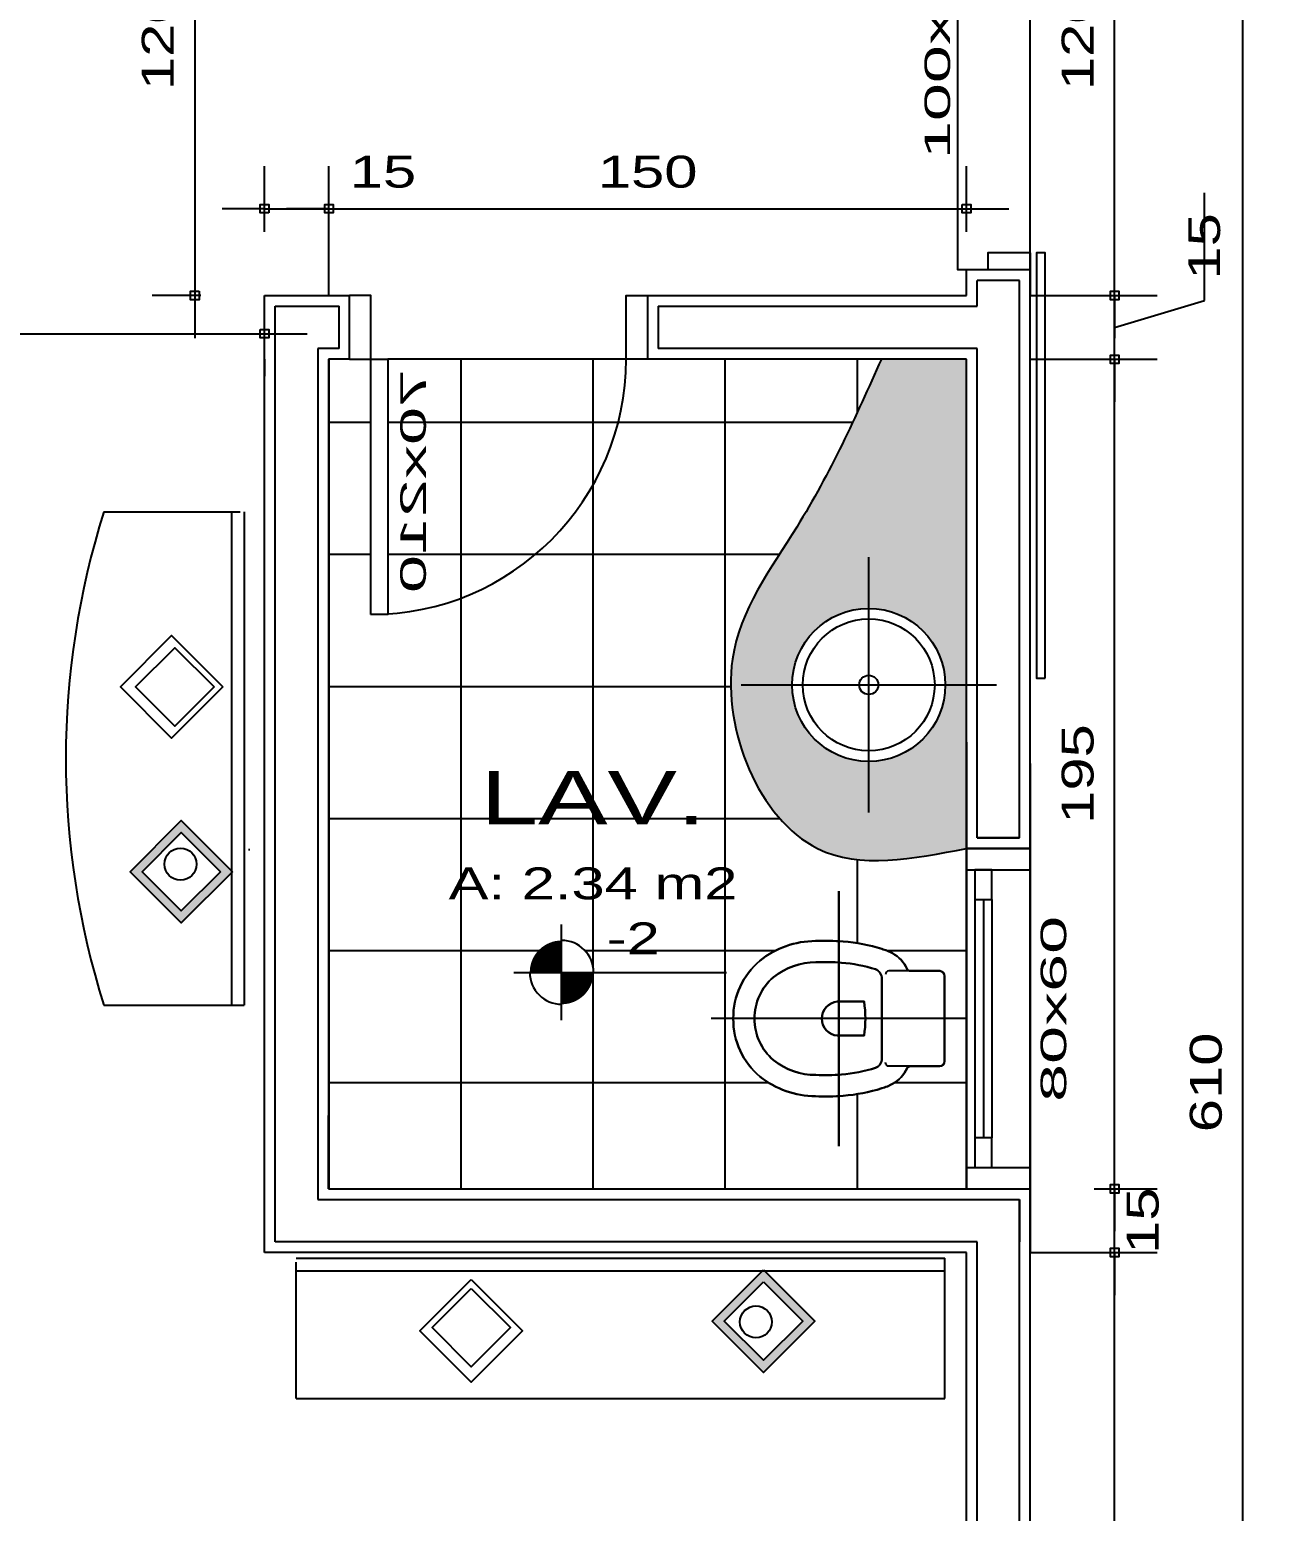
# Model space of a CAD drawing. Extents: x 2280 to 14192, y 1386 to 4696.
# Drawn here: x 4654.3 to 4949.6, y 2355.6 to 2703.9 of the extents above; entities that cross this region are included whole.
import ezdxf
from ezdxf.enums import TextEntityAlignment as Align

# ---------------------------------------------------------------- set-up
doc = ezdxf.new("R2010")
doc.units = 0
doc.header["$LTSCALE"] = 35
doc.layers.get('0').update_dxf_attribs({"linetype": 'CONTINUOUS'})
doc.layers.get('DEFPOINTS').update_dxf_attribs({"linetype": 'CONTINUOUS'})
for name, color, linetype in [('COTA', 13, 'CONTINUOUS'), ('EQUIP', 7, 'CONTINUOUS'), ('EQUIP_I', 13, 'CONTINUOUS'), ('ESPECARQ', 2, 'CONTINUOUS'), ('ESQUADRIA', 2, 'CONTINUOUS'), ('HACHURA', 51, 'CONTINUOUS'), ('LINVISTA', 60, 'CONTINUOUS'), ('MOBIL', 7, 'CONTINUOUS'), ('MOBIL_I', 13, 'CONTINUOUS'), ('PAREDE', 5, 'CONTINUOUS'), ('REG60-100', 7, 'CONTINUOUS'), ('UNIDADE', 4, 'CONTINUOUS'), ('VIDRO', 1, 'CONTINUOUS')]:
    doc.layers.add(name, color=color, linetype=linetype)
doc.styles.add('REGUA100', font='arial.ttf', dxfattribs={"width": 1.4})
doc.styles.add('REGUA60', font='romnswin.shx', dxfattribs={"width": 1.4})
doc.styles.get("Standard").update_dxf_attribs({"font": 'ISOCP'})
doc.dimstyles.new('ISO-25', dxfattribs={"dimtxt": 2.5, "dimasz": 2.5, "dimexe": 1.25, "dimexo": 0.625, "dimtad": 1, "dimdec": 4, "dimdsep": 46, "dimlunit": 6, "dimtxsty": 'Standard', "dimcen": 2.5, "dimadec": 0, "dimazin": 0, "dimtfac": 1, "dimtdec": 4, "dimtmove": 0, "dimatfit": 3, "dimfxl": 1, "dimtolj": 1, "dimtzin": 0, "dimarcsym": 0})

# ---------------------------------------------------------------- blocks, each defined once
blk = doc.blocks.new('A$C64CB144D')
at = {"layer": 'HACHURA', "ltscale": 0.35}
h = blk.add_hatch(dxfattribs=at)
h.set_pattern_fill('AR-SAND,_O', color=256, scale=0.5, angle=584.9999999999999)
h.set_pattern_definition([(277.4999999999998, (3489.750355496617, -17570.71789498256), (-17.86906743565246, -16.73767445615145), [0, -19.30399999999999, 0, -21.58999999999999, 0, -20.63749999999999]), (307.5000000000001, (3489.750355496617, -17570.71789498256), (-9.450546386424497, -41.23664256723671), [0, -10.414, 0, -17.399, 0, -6.6675]), (347.5, (3478.704640467702, -17559.67217995365), (27.9149912916269, -28.01661559482861), [0, -6.349999999999995, 0, -22.85999999999998, 0, -29.84499999999998]), (357.5000000000002, (3478.704640467702, -17559.67217995365), (19.11405545806999, -34.87753907812053), [0, -3.175, 0, -14.986, 0, -17.145])])
h.paths.add_polyline_path([(38.22612692940379, 41.20077032024437), (26.17868007546508, 53.24821717418354), (14.13123322152546, 41.20077032024437), (26.17868007546508, 29.15332346630385)])
h.paths.add_polyline_path([(26.17868007546508, 31.98175059104733), (16.95966034626849, 41.20077032023983), (26.17868007546508, 50.41979004943323), (35.39769980465439, 41.20077032024756)], flags=16)
h.paths.add_polyline_path([(24.13444540361593, 37.20483851691142, -1), (24.13444540361593, 44.70567825252556, -1)], flags=0)
h = blk.add_hatch(dxfattribs=at)
h.set_pattern_fill('DOTS,_O', color=256, scale=0.2, angle=584.9999999999999)
h.set_pattern_definition([(315, (3573.726692819326, -17593.67464123206), (-0.1122532015133644, -0.3367596045400933), [0, -0.3175])])
h.paths.add_polyline_path([(122.2024642521135, 18.24402407074285), (110.1550173981739, 30.29147092468247), (98.10757054423516, 18.24402407074285), (110.1550173981743, 6.196577216803689)])
h.paths.add_polyline_path([(110.1550173981743, 9.025004341546719), (100.9359976689773, 18.24402407073921), (110.1550173981743, 27.46304379993262), (119.3740371273636, 18.24402407074649)], flags=16)
h.paths.add_polyline_path([(108.1107827263252, 14.24809226741036, -1), (108.1107827263252, 21.74893200302449, -1)], flags=0)
at = {"layer": 'LINVISTA'}
for p, q in [((1.30244848151051e-06, 33.00000591716616), (152.5483818415835, 33.00000591716616)), ((1.30244848151051e-06, 5.917166163271759e-06), (1.30244848151051e-06, 32.01083610115074)), ((152.5483818415835, 5.917166163271759e-06), (152.5483818415835, 33.00000591716616)), ((1.30244848151051e-06, 30.00000591716616), (152.5483818415835, 30.00000591716616)), ((1.30244848151051e-06, 5.917166163271759e-06), (152.5483818415835, 5.917166163271759e-06))]:
    blk.add_line(p, q, dxfattribs=at)
at = {"layer": 'MOBIL', "ltscale": 0.35}
for points in [[(41.18030711967162, 27.96185176992412), (53.22775397361124, 15.91440491598451), (41.18030711967162, 3.866958062044887), (29.13286026573201, 15.91440491598451)], [(109.8890611225859, 30.2308421665216), (121.9365079765255, 18.18339531258198), (109.8890611225859, 6.13594845864236), (97.84161426864625, 18.18339531258198)], [(41.18030711967162, 25.88757368218512), (50.39932684886094, 16.66855395299945), (41.18030711967162, 7.449534223799219), (31.96128739047504, 16.66855395299217)], [(109.8890611225859, 27.40241504177129), (119.1080808517752, 18.18339531258562), (109.8890611225859, 8.96437558338539), (100.6700413933893, 18.18339531257834)]]:
    blk.add_lwpolyline(points, close=True, dxfattribs=at)
blk.add_circle((108.1107827263253, 17.99851213521742), 3.750419867807068, dxfattribs=at)
blk = doc.blocks.new('NIVELPB')
at = {"linetype": 'ByBlock'}
for p, q in [((0, -2.25), (0, 2.25)), ((-2.25, 0), (7.75, 0))]:
    blk.add_line(p, q, dxfattribs=at)
at = {"linetype": 'ByBlock', "const_width": 1.5}
for points in [[(-0.75, 0, -0.4142135623730948), (0, 0.75, -0.6180339887498949)], [(0, -0.75, 0.4142135623730948), (0.75, 0, 0.6180339887498949)]]:
    blk.add_lwpolyline(points, format="xyb", dxfattribs=at)
at = {"linetype": 'ByBlock'}
for start, end in [(0, 90), (180, 270)]:
    blk.add_arc((0, 0), 1.5, start, end, dxfattribs=at)
at = {"color": 0, "linetype": 'ByBlock', "style": 'REGUA60', "width": 1.4}
blk.add_attdef('COTAPISO', (2.117005930394953, 0.8501783098363376), '', height=1.5, dxfattribs=at)
blk = doc.blocks.new('INDUNI1')
at = {"color": 0, "style": 'REGUA100', "width": 1.4, "flags": 8}
for tag, p in [('NOME1', (0, 0)), ('NOME2', (0, -4.285714285714286))]:
    blk.add_attdef(tag, text='', height=2.5, dxfattribs=at).set_placement(p, align=Align.CENTER)
at = {"layer": 'ESPECARQ', "style": 'REGUA60', "width": 1.4}
blk.add_attdef('AREA', text='', height=1.5, dxfattribs=at).set_placement((0, -7.813484562066813), align=Align.CENTER)
at = {"layer": 'ESPECARQ', "style": 'REGUA60', "width": 1.4, "flags": 8}
for tag, p in [('PISO', (0, -10.31348456206681)), ('REVPAR', (0, -12.81348456206681)), ('PEDIR', (0, -15.31348456206681))]:
    blk.add_attdef(tag, text='', height=1.5, dxfattribs=at).set_placement(p, align=Align.CENTER)
blk = doc.blocks.new('SAP31S_2')
at = {"layer": 'EQUIP', "color": 0, "linetype": 'ByBlock'}
blk.add_lwpolyline([(-5.551115123125783e-15, -7.349840045627332), (-10.00000000000001, -7.349840045627332, 0.41117721304911), (-11.20000000000001, -8.44984004562761), (-11.20000000000001, -15.34984004562716, -0.2936074694315225), (-11.65000000000001, -16.14984004562743, 0.1687212081415826), (-15.35, -19.54984004562732, 0.0654932933984495), (-16.37710442207548, -22.07360383804158, 0.05421717045385983), (-18.13271830678116, -31.1344864484667, 0.03269148500279687), (-18.24989292169073, -37.67373150498869, 0.1704873002232408), (-13.60567764018377, -50.73380623289339, 0.2227637398175981), (-5.551115123125783e-15, -57.00000000000003, 0.2227637398175981), (13.60567764018376, -50.73380623289339, 0.1704873002232408), (18.24989292169072, -37.67373150498869, 0.03269148500279687), (18.13271830678115, -31.1344864484667, 0.05421717045385983), (16.37710442207547, -22.07360383804158, 0.0654932933984495), (15.34999999999999, -19.54984004562732, 0.1687212081415826), (11.64999999999999, -16.14984004562743, -0.2936074694315225), (11.19999999999999, -15.34984004562716), (11.19999999999999, -8.44984004562761, 0.41117721304911), (9.999999999999995, -7.349840045627332)], format="xyb", close=True, dxfattribs=at)
at = {"layer": 'EQUIP_I'}
for points in [[(-11.20000000000001, -15.34984004562716), (-11.20000000000001, -20.39984004562712, 0.4484464043457834), (-10.35000000000001, -21.19984004562738)], [(11.19999999999999, -15.34984004562716), (11.19999999999999, -20.39984004562712, -0.4484464043457834), (10.34999999999999, -21.19984004562738)], [(-0.04724314729801921, -56.99961684914925, 0.000669379559565337), (-5.551115123125783e-15, -57.00000000000003, 0.1704873002232408)]]:
    blk.add_lwpolyline(points, format="xyb", dxfattribs=at)
for points in [[(0, -51.99984004562737, -0.222370594778987), (-9.75, -47.54984004562743, -0.1712927295533246), (-13.25, -37.54984004562729, -0.03332408691347412), (-13.15000000000001, -31.54984004562706, -0.05422079125174813), (-11.6, -23.54984004562723, -0.3149459038815932), (-9.350000000000005, -22.04984004562718), (0, -22.04984004562718), (9.349999999999994, -22.04984004562718, -0.3149459038815932), (11.59999999999999, -23.54984004562723, -0.05422079125174813), (13.15, -31.54984004562706, -0.03332408691347412), (13.24999999999999, -37.54984004562729, -0.1712927295533246), (9.74999999999999, -47.54984004562743, -0.222370594778987)], [(3.999999999999995, -32.54984004562758), (3.999999999999995, -26.24984004562734, 0.0749999999999985), (-4.000000000000005, -26.24984004562734), (-4.000000000000005, -32.54984004562758, 0.9124999999999998)]]:
    blk.add_lwpolyline(points, format="xyb", close=True, dxfattribs=at)
blk = doc.blocks.new('A$C3E6C4F49')
at = {"layer": 'ESPECARQ', "color": 1, "ltscale": 0.35}
blk.add_line((-2.593341287138173e-05, 29.99999677793858), (59.99997406658713, 29.99999677793858), dxfattribs=at)
blk.add_lwpolyline([(29.99997406658713, -3.222061423002742e-06), (29.99997406658713, 59.99999677793858)], dxfattribs=at)
blk = doc.blocks.new('A$C198B71F5')
at = {"layer": 'EQUIP', "ltscale": 0.35, "rotation": 89.99999999999999}
blk.add_blockref('SAP31S_2', (-2.183042138511155, 29.99998266092734), dxfattribs=at)
at = {"layer": 'ESPECARQ', "ltscale": 0.35, "rotation": 270}
blk.add_blockref('A$C3E6C4F49', (2.030726045632036e-05, 59.99995672751356), dxfattribs=at)
blk = doc.blocks.new('SAL41S_2')
at = {"layer": 'EQUIP_I'}
for radius in [18, 15.5, 2.25]:
    blk.add_circle((-2.663776317579637e-15, -26.5), radius, dxfattribs=at)
blk = doc.blocks.new('A$C49417C05')
at = {"layer": 'EQUIP', "ltscale": 0.35, "rotation": 180}
blk.add_blockref('SAL41S_2', (30.00002540930564, 3.500005427471478), dxfattribs=at)
at = {"layer": 'ESPECARQ', "ltscale": 0.35}
blk.add_blockref('A$C3E6C4F49', (5.134271759743569e-05, 8.649534720461816e-06), dxfattribs=at)
blk = doc.blocks.new('COTAPT')
at = {"color": 0, "linetype": 'ByBlock'}
blk.add_line((0, 0), (200, 0), dxfattribs=at)
at = {"color": 6, "linetype": 'ByBlock'}
blk.add_lwpolyline([(-20, 20), (20, 20), (20, -20), (-20, -20)], close=True, dxfattribs=at)
blk = doc.blocks.new('*D153')
at = {"color": 0, "linetype": 'ByBlock'}
for p, q in [((4239.629370103742, 2632.467278564759), (4709.52937010374, 2632.467278564759)), ((4709.57937010374, 2626.4481651772), (4709.57937010374, 2622.467278564759))]:
    blk.add_line(p, q, dxfattribs=at)
at = {"layer": 'DEFPOINTS', "color": 0, "linetype": 'ByBlock'}
for p in [(4709.57937010374, 2641.4481651772), (4709.57937010374, 2632.467278564759), (4239.579370103742, 2611.4481651772)]:
    blk.add_point(p, dxfattribs=at)
at = {"color": 0, "linetype": 'ByBlock', "xscale": 0.05, "yscale": 0.05, "zscale": 0.05, "rotation": 180}
blk.add_blockref('COTAPT', (4239.579370103742, 2632.467278564759), dxfattribs=at)
at = {"color": 0, "linetype": 'ByBlock', "xscale": 0.05, "yscale": 0.05, "zscale": 0.05}
blk.add_blockref('COTAPT', (4709.57937010374, 2632.467278564759), dxfattribs=at)
at = {"color": 2, "linetype": 'ByBlock', "insert": (4474.579370103741, 2641.117278564759), "char_height": 7.5, "attachment_point": 5, "style": 'REGUA60'}
blk.add_mtext('\\A1;470', dxfattribs=at)
blk = doc.blocks.new('*D160')
at = {"color": 0, "linetype": 'ByBlock'}
for p, q in [((4889.57937010374, 2416.4481651772), (4919.40867183758, 2416.4481651772)), ((4909.40867183758, 2266.4981651772), (4909.40867183758, 2416.3981651772))]:
    blk.add_line(p, q, dxfattribs=at)
at = {"layer": 'DEFPOINTS', "color": 0, "linetype": 'ByBlock'}
for p in [(4874.57937010374, 2416.4481651772), (4909.40867183758, 2416.4481651772), (4874.57937010374, 2266.4481651772)]:
    blk.add_point(p, dxfattribs=at)
at = {"color": 0, "linetype": 'ByBlock', "xscale": 0.05, "yscale": 0.05, "zscale": 0.05}
for p, rotation in [((4909.40867183758, 2416.4481651772), 90), ((4909.40867183758, 2266.4481651772), 270)]:
    blk.add_blockref('COTAPT', p, dxfattribs=dict(at, rotation=rotation))
at = {"color": 2, "linetype": 'ByBlock', "insert": (4900.758671837581, 2341.4481651772), "char_height": 7.5, "attachment_point": 5, "rotation": 90, "style": 'REGUA60'}
blk.add_mtext('\\A1;150', dxfattribs=at)
blk = doc.blocks.new('*D161')
at = {"color": 0, "linetype": 'ByBlock'}
for p, q in [((4904.579370103741, 2431.448165177199), (4919.40867183758, 2431.448165177199)), ((4909.40867183758, 2416.4981651772), (4909.40867183758, 2431.398165177199))]:
    blk.add_line(p, q, dxfattribs=at)
at = {"layer": 'DEFPOINTS', "color": 0, "linetype": 'ByBlock'}
for p in [(4889.579370103741, 2431.448165177199), (4909.40867183758, 2431.448165177199), (4874.57937010374, 2416.4481651772)]:
    blk.add_point(p, dxfattribs=at)
at = {"color": 0, "linetype": 'ByBlock', "xscale": 0.05, "yscale": 0.05, "zscale": 0.05}
for p, rotation in [((4909.40867183758, 2431.448165177199), 90), ((4909.40867183758, 2416.4481651772), 270)]:
    blk.add_blockref('COTAPT', p, dxfattribs=dict(at, rotation=rotation))
at = {"color": 2, "linetype": 'ByBlock', "insert": (4916.051961209047, 2423.953689060544), "char_height": 7.5, "attachment_point": 5, "rotation": 90, "style": 'REGUA60'}
blk.add_mtext('\\A1;15', dxfattribs=at)
blk = doc.blocks.new('*D162')
at = {"color": 0, "linetype": 'ByBlock'}
for p, q in [((4889.57937010374, 2626.448165177199), (4919.40867183758, 2626.448165177199)), ((4909.40867183758, 2431.498165177199), (4909.40867183758, 2626.398165177199))]:
    blk.add_line(p, q, dxfattribs=at)
at = {"layer": 'DEFPOINTS', "color": 0, "linetype": 'ByBlock'}
for p in [(4874.57937010374, 2626.448165177199), (4909.40867183758, 2626.448165177199), (4889.579370103741, 2431.448165177199)]:
    blk.add_point(p, dxfattribs=at)
at = {"color": 0, "linetype": 'ByBlock', "xscale": 0.05, "yscale": 0.05, "zscale": 0.05}
for p, rotation in [((4909.40867183758, 2626.448165177199), 90), ((4909.40867183758, 2431.448165177199), 270)]:
    blk.add_blockref('COTAPT', p, dxfattribs=dict(at, rotation=rotation))
at = {"color": 2, "linetype": 'ByBlock', "insert": (4900.758671837581, 2528.948165177199), "char_height": 7.5, "attachment_point": 5, "rotation": 90, "style": 'REGUA60'}
blk.add_mtext('\\A1;195', dxfattribs=at)
blk = doc.blocks.new('*D163')
at = {"color": 0, "linetype": 'ByBlock'}
for p, q in [((4930.508671837581, 2640.278165177199), (4930.508671837581, 2665.578165177199)), ((4889.579370103741, 2641.448165177199), (4919.40867183758, 2641.448165177199)), ((4909.40867183758, 2626.4981651772), (4909.40867183758, 2641.398165177199)), ((4909.40867183758, 2633.948165177199), (4930.508671837581, 2640.278165177199))]:
    blk.add_line(p, q, dxfattribs=at)
at = {"layer": 'DEFPOINTS', "color": 0, "linetype": 'ByBlock'}
for p in [(4874.579370103741, 2641.448165177199), (4909.40867183758, 2641.448165177199), (4874.57937010374, 2626.448165177199)]:
    blk.add_point(p, dxfattribs=at)
at = {"color": 0, "linetype": 'ByBlock', "xscale": 0.05, "yscale": 0.05, "zscale": 0.05}
for p, rotation in [((4909.40867183758, 2641.448165177199), 90), ((4909.40867183758, 2626.448165177199), 270)]:
    blk.add_blockref('COTAPT', p, dxfattribs=dict(at, rotation=rotation))
at = {"color": 2, "linetype": 'ByBlock', "insert": (4930.508671837581, 2645.178165177199), "char_height": 7.5, "attachment_point": 4, "rotation": 90, "style": 'REGUA60'}
blk.add_mtext('\\A1;15', dxfattribs=at)
blk = doc.blocks.new('*D164')
at = {"color": 0, "linetype": 'ByBlock'}
for p, q in [((4904.579370103742, 2761.4481651772), (4919.40867183758, 2761.4481651772)), ((4909.40867183758, 2641.4981651772), (4909.40867183758, 2761.3981651772))]:
    blk.add_line(p, q, dxfattribs=at)
at = {"layer": 'DEFPOINTS', "color": 0, "linetype": 'ByBlock'}
for p in [(4889.579370103742, 2761.4481651772), (4909.40867183758, 2761.4481651772), (4874.579370103741, 2641.448165177199)]:
    blk.add_point(p, dxfattribs=at)
at = {"color": 0, "linetype": 'ByBlock', "xscale": 0.05, "yscale": 0.05, "zscale": 0.05}
for p, rotation in [((4909.40867183758, 2761.4481651772), 90), ((4909.40867183758, 2641.448165177199), 270)]:
    blk.add_blockref('COTAPT', p, dxfattribs=dict(at, rotation=rotation))
at = {"color": 2, "linetype": 'ByBlock', "insert": (4900.758671837581, 2701.4481651772), "char_height": 7.5, "attachment_point": 5, "rotation": 90, "style": 'REGUA60'}
blk.add_mtext('\\A1;120', dxfattribs=at)
blk = doc.blocks.new('*D165')
at = {"color": 0, "linetype": 'ByBlock'}
for p, q in [((4904.579370103742, 2761.4481651772), (4949.553765103705, 2761.4481651772)), ((4939.553765103705, 2151.4981651772), (4939.553765103705, 2761.3981651772)), ((4904.579370103741, 2151.4481651772), (4949.553765103705, 2151.4481651772))]:
    blk.add_line(p, q, dxfattribs=at)
at = {"layer": 'DEFPOINTS', "color": 0, "linetype": 'ByBlock'}
for p in [(4889.579370103742, 2761.4481651772), (4939.553765103705, 2761.4481651772), (4889.579370103741, 2151.4481651772)]:
    blk.add_point(p, dxfattribs=at)
at = {"color": 0, "linetype": 'ByBlock', "xscale": 0.05, "yscale": 0.05, "zscale": 0.05}
for p, rotation in [((4939.553765103705, 2761.4481651772), 90), ((4939.553765103705, 2151.4481651772), 270)]:
    blk.add_blockref('COTAPT', p, dxfattribs=dict(at, rotation=rotation))
at = {"color": 2, "linetype": 'ByBlock', "insert": (4930.903765103705, 2456.4481651772), "char_height": 7.5, "attachment_point": 5, "rotation": 90, "style": 'REGUA60'}
blk.add_mtext('\\A1;610', dxfattribs=at)
blk = doc.blocks.new('*D166')
at = {"color": 0, "linetype": 'ByBlock'}
for p, q in [((4709.57937010374, 2656.448165177199), (4709.57937010374, 2671.852968484695)), ((4724.715648355944, 2641.448165177199), (4724.715648355944, 2671.852968484695)), ((4709.62937010374, 2661.852968484695), (4724.665648355944, 2661.852968484695)), ((4724.715648355944, 2661.852968484695), (4750.065648355944, 2661.852968484695))]:
    blk.add_line(p, q, dxfattribs=at)
at = {"layer": 'DEFPOINTS', "color": 0, "linetype": 'ByBlock'}
for p in [(4724.715648355944, 2661.852968484695), (4709.57937010374, 2641.448165177199), (4724.715648355944, 2626.448165177199)]:
    blk.add_point(p, dxfattribs=at)
at = {"color": 0, "linetype": 'ByBlock', "xscale": 0.05, "yscale": 0.05, "zscale": 0.05, "rotation": 180}
blk.add_blockref('COTAPT', (4709.57937010374, 2661.852968484695), dxfattribs=at)
at = {"color": 0, "linetype": 'ByBlock', "xscale": 0.05, "yscale": 0.05, "zscale": 0.05}
blk.add_blockref('COTAPT', (4724.715648355944, 2661.852968484695), dxfattribs=at)
at = {"color": 2, "linetype": 'ByBlock', "insert": (4737.415648355944, 2670.502968484695), "char_height": 7.5, "attachment_point": 5, "style": 'REGUA60'}
blk.add_mtext('\\A1;15', dxfattribs=at)
blk = doc.blocks.new('*D167')
at = {"color": 0, "linetype": 'ByBlock'}
for p, q in [((4874.57937010374, 2656.448165177199), (4874.57937010374, 2671.852968484695)), ((4724.765648355944, 2661.852968484695), (4874.52937010374, 2661.852968484695))]:
    blk.add_line(p, q, dxfattribs=at)
at = {"layer": 'DEFPOINTS', "color": 0, "linetype": 'ByBlock'}
for p in [(4874.57937010374, 2661.852968484695), (4874.57937010374, 2641.448165177199), (4724.715648355944, 2626.448165177199)]:
    blk.add_point(p, dxfattribs=at)
at = {"color": 0, "linetype": 'ByBlock', "xscale": 0.05, "yscale": 0.05, "zscale": 0.05, "rotation": 180}
blk.add_blockref('COTAPT', (4724.715648355944, 2661.852968484695), dxfattribs=at)
at = {"color": 0, "linetype": 'ByBlock', "xscale": 0.05, "yscale": 0.05, "zscale": 0.05}
blk.add_blockref('COTAPT', (4874.57937010374, 2661.852968484695), dxfattribs=at)
at = {"color": 2, "linetype": 'ByBlock', "insert": (4799.647509229842, 2670.502968484695), "char_height": 7.5, "attachment_point": 5, "style": 'REGUA60'}
blk.add_mtext('\\A1;150', dxfattribs=at)
blk = doc.blocks.new('*D206')
at = {"color": 0, "linetype": 'ByBlock'}
for p, q in [((4693.168461398931, 2761.3981651772), (4693.168461398931, 2641.4981651772)), ((4694.57937010374, 2641.448165177199), (4683.168461398931, 2641.448165177199))]:
    blk.add_line(p, q, dxfattribs=at)
at = {"layer": 'DEFPOINTS', "color": 0, "linetype": 'ByBlock'}
for p in [(4709.57937010374, 2761.4481651772), (4693.168461398931, 2641.448165177199), (4709.57937010374, 2641.448165177199)]:
    blk.add_point(p, dxfattribs=at)
at = {"color": 0, "linetype": 'ByBlock', "xscale": 0.05, "yscale": 0.05, "zscale": 0.05}
for p, rotation in [((4693.168461398931, 2761.4481651772), 90), ((4693.168461398931, 2641.448165177199), 270)]:
    blk.add_blockref('COTAPT', p, dxfattribs=dict(at, rotation=rotation))
at = {"color": 2, "linetype": 'ByBlock', "insert": (4684.518461398931, 2701.4481651772), "char_height": 7.5, "attachment_point": 5, "rotation": 90, "style": 'REGUA60'}
blk.add_mtext('\\A1;120', dxfattribs=at)

msp = doc.modelspace()

# ---------------------------------------------------------------- hatches: boundary and pattern name
at = {"layer": 'HACHURA'}
h = msp.add_hatch(dxfattribs=at)
h.set_pattern_fill('NET', color=256, scale=9.78, angle=-1.272221872585407e-14, style=0)
h.set_pattern_definition([(360, (4414.200648355943, 220.6727869990293), (7.60517283914311e-15, 31.0515), []), (90, (4414.200648355943, 220.6727869990293), (-31.0515, 9.506466048928887e-15), [])])
edge = h.paths.add_edge_path()
edge.add_spline(control_points=[(4874.579370103741, 2511.448165177199), (4862.027302788585, 2508.99801144616), (4831.985697885805, 2503.133913645308), (4811.040981332162, 2554.329543852285), (4837.848822977068, 2589.175930324483), (4848.567043490724, 2613.053931991943), (4854.57937010374, 2626.448165177199)], knot_values=[0, 0, 0, 0, 35, 83.76756953236766, 118.3351293882673, 162.4992062792373, 162.4992062792373, 162.4992062792373, 162.4992062792373], degree=3, periodic=0)
edge.add_line((4854.57937010374, 2626.448165177199), (4799.57937010374, 2626.448165177199))
edge.add_line((4799.57937010374, 2626.448165177199), (4794.57937010374, 2626.448165177199))
edge.add_arc((4734.57937010374, 2626.448165177199), 59.99999999999999, 273.82255372927347, 359.99999999999955, ccw=False)
edge.add_line((4738.579370103739, 2566.581646988816), (4738.579370103739, 2566.4481651772))
edge.add_line((4738.579370103739, 2566.4481651772), (4734.579370103739, 2566.4481651772))
edge.add_line((4734.579370103739, 2566.4481651772), (4734.57937010374, 2626.4481651772))
edge.add_line((4734.57937010374, 2626.4481651772), (4729.57937010374, 2626.448165177199))
edge.add_line((4729.57937010374, 2626.448165177199), (4724.57937010374, 2626.448165177199))
edge.add_line((4724.57937010374, 2626.448165177199), (4724.57937010374, 2621.448165177199))
edge.add_line((4724.57937010374, 2621.448165177199), (4724.579370103741, 2431.4481651772))
edge.add_line((4724.579370103741, 2431.4481651772), (4839.579370103741, 2431.4481651772))
edge.add_line((4839.579370103741, 2431.4481651772), (4874.579370103741, 2431.4481651772))
edge.add_line((4874.579370103741, 2431.4481651772), (4874.579370103741, 2471.448165177199))
edge.add_line((4874.579370103741, 2471.448165177199), (4869.412589281823, 2471.448165177199))
edge.add_line((4869.412589281823, 2471.448165177199), (4869.412589281823, 2461.448165177181))
edge.add_arc((4868.256330029291, 2461.403902825351), 1.157106138111054, -92.78685678625459, 2.1922490592617123, ccw=False)
edge.add_line((4868.200070776713, 2460.2481651772), (4861.312856879013, 2460.2481651772))
edge.add_arc((4861.362723080401, 2459.400705090837), 0.8489259308211775, 93.36751226699734, 152.083019354857)
edge.add_arc((4853.586239516565, 2462.842648745273), 7.657576066877986, 298.2658713447924, 336.57314708793257, ccw=False)
edge.add_arc((4852.046877174183, 2465.17696319618), 10.44553277953959, 284.6507340512889, 299.6392852130976, ccw=False)
edge.add_arc((4842.086894837381, 2495.850942954979), 42.68263638053165, 274.7588571096204, 287.1723636430831, ccw=False)
edge.add_arc((4841.463214281821, 2503.210665177201), 50.0687305028743, 267.28172012603534, 274.7713891906206, ccw=False)
edge.add_arc((4839.170922615155, 2474.114831843867), 20.91672120409516, 231.0740499495313, 269.77476652859934, ccw=False)
edge.add_arc((4837.406992266898, 2471.328687565257), 17.64496744751523, 179.6120358259354, 229.845519467327, ccw=False)
edge.add_arc((4837.406992266898, 2471.56764278914), 17.64496744751523, 130.1544805326698, 180.3879641740645, ccw=False)
edge.add_arc((4839.170922615156, 2468.781498510531), 20.91672120409538, 90.22523347153282, 128.9259500504679, ccw=False)
edge.add_arc((4841.463214281822, 2439.6856651772), 50.0687305028743, 85.22861078831397, 92.71827987402003, ccw=False)
edge.add_arc((4842.086894837377, 2447.045387399418), 42.68263638053124, 72.82763635699979, 85.24114286566322, ccw=False)
edge.add_arc((4852.046877174183, 2477.719367158219), 10.44553277953959, 60.36071478643771, 75.34926594906682, ccw=False)
edge.add_arc((4853.586239516564, 2480.053681609123), 7.657576066877986, 23.426852912100912, 61.73412865457442, ccw=False)
edge.add_arc((4861.362723080401, 2483.49562526356), 0.8489259308211775, 207.9169806448127, 266.6324877288213)
edge.add_line((4861.312856878951, 2482.6481651772), (4861.412589281823, 2482.6481651772))
edge.add_line((4861.412589281823, 2482.6481651772), (4868.200070776766, 2482.6481651772))
edge.add_arc((4868.256330029292, 2481.492427529047), 1.157106138110816, -2.192249060141023, 92.78685678368521, ccw=False)
edge.add_line((4869.412589281823, 2481.448165177199), (4869.412589281823, 2471.448165177199))
edge.add_line((4869.412589281823, 2471.448165177199), (4874.57937010374, 2471.448165177199))
edge.add_line((4874.57937010374, 2471.448165177199), (4874.57937010374, 2511.448165177199))
h.paths.add_polyline_path([(4779.41765942305, 2489.816373347123, -0.4142135623730951), (4786.91765942305, 2482.316373347123), (4783.16765942305, 2482.316373347123, -0.4142135623730947), (4779.41765942305, 2478.566373347123), (4779.41765942305, 2474.816373347123, -0.4142135623730947), (4771.91765942305, 2482.316373347123), (4775.66765942305, 2482.316373347123, -0.4142135623730947), (4779.41765942305, 2486.066373347123)], flags=16)
h.paths.add_polyline_path([(4794.57937010374, 2626.448165177199), (4738.57937010374, 2626.4481651772), (4738.579370103739, 2566.581646988816, 0.3948051417731062)], flags=16)
h.paths.add_polyline_path([(4790.127689075025, 2484.692264896305), (4813.377689075025, 2484.692264896305), (4813.377689075025, 2495.942264896305), (4790.127689075025, 2495.942264896305)], flags=24)
h.paths.add_polyline_path([(4756.076440723961, 2514.007125075844), (4817.524257913593, 2514.007125075844), (4817.524257913593, 2532.757125075844), (4756.076440723961, 2532.757125075844)], flags=24)
h.paths.add_polyline_path([(4757.227030514294, 2497.618273694082), (4853.977030514294, 2497.618273694082), (4853.977030514294, 2508.868273694082), (4757.227030514294, 2508.868273694082)], flags=24)
h.paths.add_polyline_path([(4739.995157328746, 2623.938991242356), (4739.995157328746, 2557.510419813784), (4748.995157328746, 2557.510419813784), (4748.995157328746, 2623.938991242356)], flags=8)
at = {"layer": 'HACHURA', "ltscale": 0.35}
h = msp.add_hatch(dxfattribs=at)
h.set_pattern_fill('AR-SAND,_O', color=256, scale=0.5, angle=494.9999999999999)
h.set_pattern_definition([(187.4999999999998, (-12898.89809318803, -947.764977183045), (-16.73767445615144, 17.86906743565247), [0, -19.30399999999999, 0, -21.58999999999999, 0, -20.63749999999999]), (217.5, (-12898.89809318803, -947.764977183045), (-41.23664256723671, 9.450546386424513), [0, -10.414, 0, -17.399, 0, -6.6675]), (257.5, (-12887.85237815912, -936.7192621541301), (-28.01661559482862, -27.9149912916269), [0, -6.349999999999995, 0, -22.85999999999998, 0, -29.84499999999998]), (267.5000000000002, (-12887.85237815912, -936.7192621541301), (-34.87753907812053, -19.11405545806997), [0, -3.175, 0, -14.986, 0, -17.145])])
h.paths.add_polyline_path([(4713.020572114774, 2503.759251384161), (4725.068018968714, 2515.8066982381), (4713.020572114774, 2527.854145092039), (4700.973125260834, 2515.8066982381)])
h.paths.add_polyline_path([(4703.801552385577, 2515.8066982381), (4713.020572114769, 2525.025717967296), (4722.239591843963, 2515.8066982381), (4713.020572114778, 2506.58767850891)], flags=16)
h.paths.add_polyline_path([(4709.024640311442, 2517.850932909949, -1), (4716.525480047056, 2517.850932909949, -1)], flags=0)
h = msp.add_hatch(dxfattribs=at)
h.set_pattern_fill('DOTS,_O', color=256, scale=0.2, angle=494.9999999999999)
h.set_pattern_definition([(224.9999999999999, (-12921.85483943753, -957.8562221973564), (-0.3367596045400933, 0.1122532015133645), [0, -0.3175])])
h.paths.add_polyline_path([(4690.063825865273, 2493.668006369849), (4702.111272719212, 2505.715453223789), (4690.063825865273, 2517.762900077727), (4678.016379011334, 2505.715453223788)])
h.paths.add_polyline_path([(4680.844806136077, 2505.715453223788), (4690.063825865269, 2514.934472952985), (4699.282845594463, 2505.715453223788), (4690.063825865276, 2496.496433494598)], flags=16)
h.paths.add_polyline_path([(4686.06789406194, 2507.759687895637, -1), (4693.568733797554, 2507.759687895637, -1)], flags=0)
at = {"layer": 'MOBIL'}
h = msp.add_hatch(dxfattribs=at)
h.set_pattern_fill('AREIA', color=256, scale=9.78, angle=-1.272221872585407e-14, style=0)
h.set_pattern_definition([(360, (4800.765448355943, 374.9759869990291), (5.7702, 4.205399999999999), [0, -2.3472, 0, -3.1296, 0, -5.4768]), (9.999999999999977, (4804.775248355942, 379.474786999029), (3.236075142533157, 8.118070280052951), [0, -6.06359999999999, 0, -1.369199999999998, 0, -5.183399999999991]), (19.99999999999998, (4801.450048355943, 378.4967869990289), (2.061038849132647, 9.492590029194666), [0, -4.2054, 0, -2.8362, 0, -6.1614]), (29.99999999999998, (4805.264248355943, 377.5187869990289), (0.2320859485849627, 7.813215345328031), [0, -5.4768, 0, -6.9438, 0, -4.9878]), (39.99999999999999, (4803.601648355942, 376.5407869990293), (2.739217610129595, 8.298911632518802), [0, -4.00979999999999, 0, -3.227399999999995, 0, -5.57459999999999]), (49.99999999999999, (4807.709248355943, 375.5627869990292), (-1.506939747286818, 6.115888236229234), [0, -1.1736, 0, -7.7262, 0, -4.5966]), (59.99999999999997, (4805.851048355943, 374.5847869990291), (-1.469318060837909, 10.56026646615016), [0, -1.467, 0, -4.5966, 0, -5.2812]), (69.99999999999999, (4803.503848355943, 373.6067869990291), (-2.755708081632625, 5.58236550655944), [0, -2.738399999999995, 0, -3.129599999999995, 0, -7.13939999999999]), (79.99999999999997, (4804.188448355942, 372.628786999029), (-3.343554445598468, 6.945317109341999), [0, -3.520799999999995, 0, -4.205399999999992]), (90, (4808.393848355943, 371.6507869990289), (-6.552599999999999, 4.498800000000001), [0, -5.379, 0, -3.0318, 0, -7.139399999999999]), (99.99999999999984, (4800.178648355943, 372.628786999029), (-5.925644199158219, 2.629571787379559), [0, -2.738399999999999, 0, -5.672399999999998, 0, -6.454799999999998]), (109.9999999999999, (4801.156648355943, 373.6067869990291), (-6.134452170313223, 4.844449864550089), [0, -4.694399999999998, 0, -3.716399999999999, 0, -5.183399999999998]), (120, (4802.134648355943, 374.5847869990291), (-8.72313163838732, 2.981707198798388), [0, -6.454799999999989, 0, -2.053799999999995, 0, -7.432799999999989]), (130, (4803.112648355943, 375.5627869990292), (-6.461190858937267, -0.0594918850390055), [0, -3.716399999999999, 0, -1.3692, 0, -7.628399999999999]), (140, (4804.090648355943, 376.5407869990293), (-10.15983577763501, -1.30538567921038), [0, -1.0758, 0, -5.6724, 0, -4.6944]), (150, (4805.068648355943, 377.5187869990289), (-7.863056077976259, -3.252412629818147), [0, -2.7384, 0, -3.227399999999999, 0, -6.259199999999999]), (159.9999999999999, (4806.046648355943, 378.4967869990289), (-9.677406456635312, -5.428298513629584), [0, -5.770199999999989, 0, -2.347199999999995, 0, -4.00979999999999]), (170, (4807.024648355943, 379.474786999029), (-4.74125565453706, -4.923894618929242), [0, -3.716399999999995, 0, -2.151599999999995, 0, -7.530599999999991])])
edge = h.paths.add_edge_path()
edge.add_line((4874.57937010374, 2626.4481651772), (4854.57937010374, 2626.4481651772))
edge.add_spline(control_points=[(4854.57937010374, 2626.4481651772), (4848.567043490724, 2613.053931991944), (4837.848822977067, 2589.175930324484), (4811.040981332163, 2554.329543852286), (4831.985697885804, 2503.133913645309), (4862.027302788585, 2508.998011446161), (4874.579370103741, 2511.4481651772)], knot_values=[0, 0, 0, 0, 44.16407689097047, 78.73163674686987, 127.4992062792375, 162.4992062792371, 162.4992062792371, 162.4992062792371, 162.4992062792371], degree=3, periodic=0)
edge.add_line((4874.57937010374, 2511.4481651772), (4874.57937010374, 2549.899484486362))
edge.add_line((4874.57937010374, 2549.899484486362), (4869.6096588112, 2549.899484486362))
edge.add_arc((4851.6096588112, 2549.899484486361), 18, -179.99999999999716, 2.8990143619012088e-12, ccw=False)
edge.add_arc((4851.6096588112, 2549.899484486361), 18, 2.8990143619012088e-12, 180.0000000000029, ccw=False)
edge.add_line((4869.6096588112, 2549.899484486362), (4874.57937010374, 2549.899484486362))
edge.add_line((4874.57937010374, 2549.899484486362), (4874.57937010374, 2626.4481651772))

# ---------------------------------------------------------------- linework, layer by layer
at = {"layer": 'EQUIP_I'}
msp.add_spline([(4854.57937010374, 2626.448165177199), (4834.706103068395, 2587.008097416438), (4819.57937010374, 2555.925978051646), (4839.579370103741, 2511.448165177199), (4874.579370103741, 2511.448165177199)], degree=3, dxfattribs=at)
at = {"layer": 'ESQUADRIA', "color": 1}
for p, q in [((4889.579370103742, 2651.4481651772), (4889.579370103742, 2751.4481651772)), ((4889.57937010374, 2506.448165177199), (4889.57937010374, 2436.448165177199)), ((4876.57937010374, 2499.448165177199), (4876.57937010374, 2443.448165177199)), ((4880.57937010374, 2499.448165177199), (4880.57937010374, 2443.448165177199))]:
    msp.add_line(p, q, dxfattribs=at)
at = {"layer": 'ESQUADRIA'}
for points in [[(4874.579370103741, 2647.4481651772), (4872.579370103741, 2647.4481651772), (4872.579370103741, 2755.4481651772), (4874.579370103741, 2755.4481651772)], [(4889.579370103742, 2647.4481651772), (4889.579370103742, 2651.4481651772), (4879.579370103742, 2651.4481651772), (4879.579370103742, 2647.4481651772)], [(4729.57937010374, 2626.448165177199), (4734.57937010374, 2626.448165177199), (4734.57937010374, 2641.4481651772), (4729.57937010374, 2641.4481651772)], [(4799.57937010374, 2626.448165177199), (4794.57937010374, 2626.448165177199), (4794.57937010374, 2641.448165177199), (4799.57937010374, 2641.448165177199)], [(4874.57937010374, 2511.448165177199), (4874.57937010374, 2506.448165177199), (4889.57937010374, 2506.448165177199), (4889.57937010374, 2511.448165177199)], [(4874.57937010374, 2431.448165177199), (4874.57937010374, 2436.448165177199), (4889.57937010374, 2436.448165177199), (4889.57937010374, 2431.448165177199)]]:
    msp.add_lwpolyline(points, dxfattribs=at)
for points in [[(4893.079370103742, 2551.4481651772), (4893.079370103742, 2651.4481651772), (4891.079370103742, 2651.4481651772), (4891.079370103742, 2551.4481651772)], [(4734.579370103739, 2566.4481651772), (4734.57937010374, 2626.4481651772), (4738.57937010374, 2626.4481651772), (4738.579370103739, 2566.4481651772)], [(4876.57937010374, 2506.448165177199), (4876.57937010374, 2499.448165177199), (4880.57937010374, 2499.448165177199), (4880.57937010374, 2506.448165177199)], [(4880.57937010374, 2436.448165177199), (4880.57937010374, 2443.448165177199), (4876.57937010374, 2443.448165177199), (4876.57937010374, 2436.448165177199)]]:
    msp.add_lwpolyline(points, close=True, dxfattribs=at)
at = {"layer": 'LINVISTA'}
for p, q in [((4874.579370103741, 2641.448165177199), (4874.579370103741, 2647.4481651772)), ((4889.579370103742, 2647.4481651772), (4874.579370103741, 2647.4481651772)), ((4874.57937010374, 2641.448165177199), (4874.579370103741, 2647.4481651772)), ((4889.579370103742, 2511.448165177199), (4889.579370103742, 2647.4481651772)), ((4709.57937010374, 2531.448165177199), (4709.57937010374, 2641.4481651772)), ((4709.57937010374, 2641.448165177199), (4729.57937010374, 2641.448165177199)), ((4709.57937010374, 2621.448165177199), (4709.57937010374, 2641.448165177199)), ((4729.57937010374, 2626.448165177199), (4729.57937010374, 2641.4481651772)), ((4799.57937010374, 2641.448165177199), (4874.57937010374, 2641.448165177199)), ((4799.57937010374, 2641.448165177199), (4799.57937010374, 2626.448165177199)), ((4889.579370103741, 2358.358586430148), (4889.579370103741, 2641.4481651772)), ((4729.57937010374, 2626.448165177199), (4724.57937010374, 2626.448165177199)), ((4724.57937010374, 2626.448165177199), (4724.57937010374, 2621.448165177199)), ((4794.57937010374, 2626.448165177199), (4738.57937010374, 2626.4481651772)), ((4874.57937010374, 2626.448165177199), (4799.57937010374, 2626.448165177199)), ((4874.579370103741, 2511.448165177199), (4874.579370103741, 2626.448165177199)), ((4874.57937010374, 2431.4481651772), (4874.57937010374, 2626.448165177199)), ((4724.57937010374, 2621.448165177199), (4724.579370103741, 2431.448165177201)), ((4671.819807711696, 2590.609519204322), (4703.83063789568, 2590.609519204322)), ((4701.819807711696, 2590.609519204322), (4701.819807711696, 2474.571037395489)), ((4704.819807711696, 2590.609519204322), (4704.819807711696, 2474.571037395489)), ((4874.57937010374, 2431.4481651772), (4874.579370103741, 2536.448165177199)), ((4874.579370103741, 2536.448165177199), (4874.57937010374, 2431.4481651772)), ((4709.57937010374, 2416.4481651772), (4709.57937010374, 2531.448165177199)), ((4889.579370103741, 2531.448165177199), (4889.579370103741, 2416.4481651772)), ((4889.579370103742, 2511.448165177199), (4889.579370103742, 2513.948165177199)), ((4874.579370103741, 2511.448165177199), (4889.579370103742, 2511.448165177199)), ((4889.57937010374, 2511.448165177199), (4874.57937010374, 2511.448165177199)), ((4671.819807711696, 2474.571037395489), (4704.819807711696, 2474.571037395489)), ((4724.579370103741, 2431.448165177201), (4724.579370103741, 2448.696671958714)), ((4724.579370103741, 2431.4481651772), (4839.579370103741, 2431.4481651772)), ((4839.579370103741, 2431.4481651772), (4874.57937010374, 2431.4481651772)), ((4874.57937010374, 2431.448165177199), (4889.57937010374, 2431.448165177199)), ((4889.579370103741, 2151.4481651772), (4889.579370103741, 2431.448165177199)), ((4839.579370103741, 2416.4481651772), (4709.57937010374, 2416.4481651772)), ((4874.579370103741, 2416.4481651772), (4839.579370103741, 2416.4481651772)), ((4874.579370103741, 2358.358586430149), (4874.579370103741, 2416.4481651772)), ((4874.57937010374, 2266.4481651772), (4874.579370103741, 2416.448165177199))]:
    msp.add_line(p, q, dxfattribs=at)
msp.add_arc((4855.10014793334, 2532.590278299905), 192.2444158535857, 162.4342912829222, 197.5657087170777, dxfattribs=at)
at = {"layer": 'MOBIL', "ltscale": 0.35}
for points in [[(4699.781653564454, 2549.429213387099), (4687.734206710515, 2537.38176653316), (4675.686759856575, 2549.429213387099), (4687.734206710515, 2561.476660241038)], [(4697.707375476715, 2549.429213387099), (4688.48835574753, 2540.21019365791), (4679.269336018329, 2549.429213387099), (4688.488355747522, 2558.648233116295)], [(4702.050643961052, 2505.981409499376), (4690.003197107112, 2493.933962645437), (4677.955750253172, 2505.981409499376), (4690.003197107112, 2518.028856353316)], [(4699.222216836301, 2505.981409499376), (4690.003197107116, 2496.762389770187), (4680.784177377916, 2505.981409499376), (4690.003197107108, 2515.200429228573)]]:
    msp.add_lwpolyline(points, close=True, dxfattribs=at)
msp.add_circle((4689.818313929747, 2507.759687895636), 3.750419867807068, dxfattribs=at)
at = {"layer": 'MOBIL_I'}
msp.add_arc((4734.57937010374, 2626.448165177199), 60, 270, 359.9999999999996, dxfattribs=at)
at = {"layer": 'PAREDE'}
for p, q in [((4889.579370103741, 2651.4481651772), (4889.579370103741, 2641.4481651772)), ((4887.079370103741, 2644.9481651772), (4877.079370103741, 2644.9481651772)), ((4877.079370103741, 2638.948165177198), (4877.079370103741, 2644.9481651772)), ((4887.079370103742, 2513.948165177199), (4887.079370103741, 2644.948165177199)), ((4712.07937010374, 2533.948165177198), (4712.07937010374, 2638.9481651772)), ((4712.07937010374, 2638.948165177199), (4727.07937010374, 2638.948165177199)), ((4712.07937010374, 2623.948165177199), (4712.07937010374, 2638.948165177199)), ((4727.07937010374, 2628.948165177199), (4727.07937010374, 2638.948165177199)), ((4802.07937010374, 2638.948165177199), (4802.07937010374, 2628.948165177199)), ((4802.07937010374, 2638.948165177199), (4877.07937010374, 2638.948165177198)), ((4727.07937010374, 2628.948165177199), (4722.07937010374, 2628.948165177199)), ((4722.07937010374, 2628.948165177199), (4722.079370103741, 2428.948165177199)), ((4722.07937010374, 2628.948165177199), (4722.07937010374, 2623.948165177199)), ((4877.07937010374, 2628.948165177199), (4802.07937010374, 2628.948165177199)), ((4877.079370103741, 2513.948165177199), (4877.079370103741, 2628.9481651772)), ((4712.07937010374, 2613.948165177199), (4712.07937010374, 2618.948165177199)), ((4712.07937010374, 2418.948165177199), (4712.07937010374, 2533.948165177198)), ((4887.079370103742, 2513.948165177199), (4877.079370103741, 2513.948165177199)), ((4877.079370103741, 2513.948165177199), (4887.079370103742, 2513.948165177199)), ((4722.079370103741, 2428.948165177199), (4722.079370103741, 2428.948165177199)), ((4722.079370103741, 2428.948165177199), (4877.07937010374, 2428.948165177199)), ((4877.079370103741, 2428.948165177199), (4887.079370103741, 2428.948165177199)), ((4887.079370103741, 2428.948165177199), (4887.079370103741, 2418.948165177199)), ((4887.079370103741, 2358.358586430148), (4887.079370103741, 2428.948165177199)), ((4887.079370103741, 2153.9481651772), (4887.079370103741, 2428.948165177199)), ((4877.07937010374, 2418.948165177199), (4712.07937010374, 2418.948165177199)), ((4877.079370103741, 2358.358586430149), (4877.079370103741, 2418.948165177199)), ((4877.07937010374, 2263.9481651772), (4877.07937010374, 2418.948165177199))]:
    msp.add_line(p, q, dxfattribs=at)
at = {"layer": 'VIDRO'}
msp.add_line((4878.57937010374, 2499.448165177199), (4878.57937010374, 2443.448165177199), dxfattribs=at)

# ---------------------------------------------------------------- block references
at = {"layer": 'COTA', "color": 2, "xscale": 5, "yscale": 5, "zscale": 5}
msp.add_blockref('NIVELPB', (4779.41765942305, 2482.316373347123), dxfattribs=at).add_auto_attribs({'COTAPISO': '-2'})
at = {"layer": 'ESPECARQ'}
msp.add_blockref('A$C64CB144D', (4716.984212721383, 2382.151449513322), dxfattribs=at)
at = {"layer": 'LINVISTA'}
msp.add_blockref('A$C49417C05', (4821.609633401895, 2519.899479058888), dxfattribs=at)
at = {"layer": 'LINVISTA', "xscale": -1}
msp.add_blockref('A$C198B71F5', (4874.579387188939, 2441.448182516273), dxfattribs=at)
at = {"layer": 'LINVISTA', "rotation": 180.0000000000009}
msp.add_blockref('A$C198B71F5', (4874.579387188939, 2501.448147838126), dxfattribs=at)
at = {"layer": 'UNIDADE', "xscale": 5, "yscale": 5, "zscale": 5}
msp.add_blockref('INDUNI1', (4786.800349318777, 2538.560696504415), dxfattribs=at).add_auto_attribs({'NOME2': 'LAV.', 'AREA': 'A: 2.34 m2'})

# ---------------------------------------------------------------- texts
at = {"layer": 'REG60-100', "style": 'REGUA60', "width": 2}
for s, p in [('100x210', (4870.740535628999, 2673.516877543294)), ('80x60', (4898.033159415346, 2451.86928931477))]:
    msp.add_text(s, height=6, rotation=89.99999999999997, dxfattribs=at).set_placement(p)
at = {"layer": 'REG60-100', "style": 'REGUA60', "oblique": -180, "text_generation_flag": 4, "width": 2}
msp.add_text('70x210', height=6, rotation=270, dxfattribs=at).set_placement((4747.495157328746, 2624.153276956642))

# ---------------------------------------------------------------- dimensions: what is measured, and where the dimension line sits
at = {"layer": 'COTA'}
for base, p1, p2, override, picture, middle in [((4693.168461398931, 2641.448165177199), (4709.57937010374, 2761.4481651772), (4709.57937010374, 2641.448165177199), {"dimscale": 5, "dimtxt": 1.5, "dimasz": 0.01, "dimexe": 2, "dimexo": 3, "dimgap": 0.98, "dimdec": 2, "dimrnd": 0.5, "dimtxsty": 'REGUA60', "dimblk": 'COTAPT', "dimcen": 4, "dimdle": 4, "dimse1": 1, "dimclrt": 2, "dimaunit": 1, "dimtofl": 0, "dimtmove": 1}, '*D206', (4684.518461398931, 2701.4481651772)), ((4909.40867183758, 2761.4481651772), (4874.579370103741, 2641.448165177199), (4889.579370103742, 2761.4481651772), {"dimscale": 5, "dimtxt": 1.5, "dimasz": 0.01, "dimexe": 2, "dimexo": 3, "dimgap": 0.98, "dimdec": 2, "dimrnd": 0.5, "dimtxsty": 'REGUA60', "dimblk": 'COTAPT', "dimcen": 4, "dimdle": 4, "dimse1": 1, "dimclrt": 2, "dimaunit": 1, "dimtofl": 0, "dimtmove": 1}, '*D164', (4900.758671837581, 2701.4481651772)), ((4939.553765103705, 2761.4481651772), (4889.579370103741, 2151.4481651772), (4889.579370103742, 2761.4481651772), {"dimscale": 5, "dimtxt": 1.5, "dimasz": 0.01, "dimexe": 2, "dimexo": 3, "dimgap": 0.98, "dimdec": 2, "dimrnd": 0.5, "dimtxsty": 'REGUA60', "dimblk": 'COTAPT', "dimcen": 4, "dimdle": 4, "dimclrt": 2, "dimaunit": 1, "dimtofl": 0}, '*D165', (4930.903765103705, 2456.4481651772)), ((4909.40867183758, 2641.448165177199), (4874.57937010374, 2626.448165177199), (4874.579370103741, 2641.448165177199), {"dimscale": 5, "dimtxt": 1.5, "dimasz": 0.01, "dimexe": 2, "dimexo": 3, "dimgap": 0.98, "dimdec": 2, "dimrnd": 0.5, "dimtxsty": 'REGUA60', "dimblk": 'COTAPT', "dimcen": 4, "dimdle": 4, "dimse1": 1, "dimclrt": 2, "dimaunit": 1, "dimtofl": 0, "dimtmove": 1}, '*D163', (4930.508671837581, 2645.178165177199)), ((4909.40867183758, 2626.448165177199), (4889.579370103741, 2431.448165177199), (4874.57937010374, 2626.448165177199), {"dimscale": 5, "dimtxt": 1.5, "dimasz": 0.01, "dimexe": 2, "dimexo": 3, "dimgap": 0.98, "dimdec": 2, "dimrnd": 0.5, "dimtxsty": 'REGUA60', "dimblk": 'COTAPT', "dimcen": 4, "dimdle": 4, "dimse1": 1, "dimclrt": 2, "dimaunit": 1, "dimtofl": 0, "dimtmove": 1}, '*D162', (4900.758671837581, 2528.948165177199)), ((4909.40867183758, 2416.4481651772), (4874.57937010374, 2266.4481651772), (4874.57937010374, 2416.4481651772), {"dimscale": 5, "dimtxt": 1.5, "dimasz": 0.01, "dimexe": 2, "dimexo": 3, "dimgap": 0.98, "dimdec": 2, "dimrnd": 0.5, "dimtxsty": 'REGUA60', "dimblk": 'COTAPT', "dimcen": 4, "dimdle": 4, "dimse1": 1, "dimclrt": 2, "dimaunit": 1, "dimtofl": 0, "dimtmove": 1}, '*D160', (4900.758671837581, 2341.4481651772))]:
    dim = msp.add_linear_dim(base=base, p1=p1, p2=p2, angle=90, dimstyle='ISO-25', override=override, dxfattribs=at)
    dim.commit()
    dim.dimension.update_dxf_attribs({"geometry": picture, "text_midpoint": middle})
for base, p1, p2, override, picture, middle in [((4724.715648355944, 2661.852968484695), (4709.57937010374, 2641.448165177199), (4724.715648355944, 2626.448165177199), {"dimscale": 5, "dimtxt": 1.5, "dimasz": 0.01, "dimexe": 2, "dimexo": 3, "dimgap": 0.98, "dimdec": 2, "dimrnd": 0.5, "dimtxsty": 'REGUA60', "dimblk": 'COTAPT', "dimcen": 4, "dimdle": 4, "dimclrt": 2, "dimaunit": 1, "dimtofl": 0}, '*D166', (4737.415648355944, 2670.502968484695)), ((4874.57937010374, 2661.852968484695), (4724.715648355944, 2626.448165177199), (4874.57937010374, 2641.448165177199), {"dimscale": 5, "dimtxt": 1.5, "dimasz": 0.01, "dimexe": 2, "dimexo": 3, "dimgap": 0.98, "dimdec": 2, "dimrnd": 0.5, "dimtxsty": 'REGUA60', "dimblk": 'COTAPT', "dimcen": 4, "dimdle": 4, "dimse1": 1, "dimclrt": 2, "dimaunit": 1, "dimtofl": 0, "dimtmove": 1}, '*D167', (4799.647509229842, 2670.502968484695)), ((4709.57937010374, 2632.467278564759), (4239.579370103742, 2611.4481651772), (4709.57937010374, 2641.4481651772), {"dimscale": 5, "dimtxt": 1.5, "dimasz": 0.01, "dimexe": 2, "dimexo": 3, "dimgap": 0.98, "dimdec": 2, "dimrnd": 0.5, "dimtxsty": 'REGUA60', "dimblk": 'COTAPT', "dimcen": 4, "dimdle": 4, "dimse1": 1, "dimclrt": 2, "dimaunit": 1, "dimtofl": 0, "dimtmove": 1}, '*D153', (4474.579370103741, 2641.117278564759))]:
    dim = msp.add_linear_dim(base=base, p1=p1, p2=p2, dimstyle='ISO-25', override=override, dxfattribs=at)
    dim.commit()
    dim.dimension.update_dxf_attribs({"geometry": picture, "text_midpoint": middle})
dim = msp.add_linear_dim(base=(4909.40867183758, 2431.448165177199), p1=(4874.57937010374, 2416.4481651772), p2=(4889.579370103741, 2431.448165177199), angle=90, dimstyle='ISO-25', override={"dimscale": 5, "dimtxt": 1.5, "dimasz": 0.01, "dimexe": 2, "dimexo": 3, "dimgap": 0.98, "dimdec": 2, "dimrnd": 0.5, "dimtxsty": 'REGUA60', "dimblk": 'COTAPT', "dimcen": 4, "dimdle": 4, "dimse1": 1, "dimclrt": 2, "dimaunit": 1, "dimtofl": 0, "dimtmove": 1}, dxfattribs=at)
dim.commit()
dim.dimension.update_dxf_attribs({"geometry": '*D161', "text_midpoint": (4916.051961209047, 2423.953689060544), "dimtype": 160})

doc.saveas('drawing.dxf')
